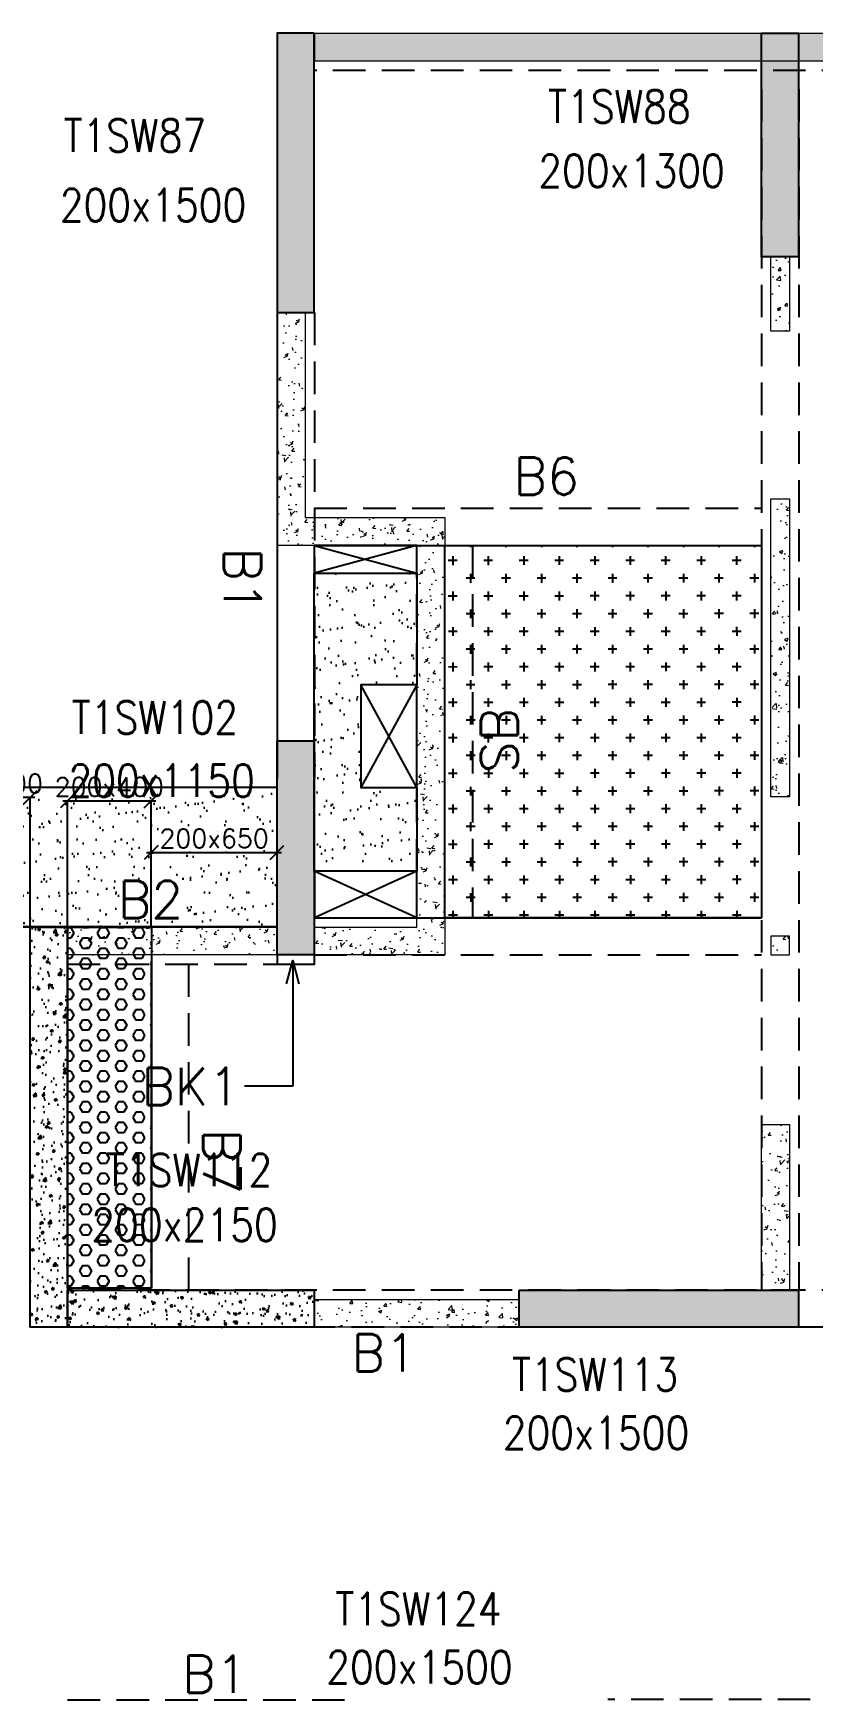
# Model space of a CAD drawing. Header units: millimetres. Extents: x 1078357 to 2594950, y -4969473 to -4636555.
# Drawn here: x 2113227 to 2117410, y -4665859 to -4656909 of the extents above; entities that cross this region are included whole.
import ezdxf

# ---------------------------------------------------------------- set-up
doc = ezdxf.new("R2010")
doc.units = ezdxf.units.MM
doc.header["$PDMODE"] = 35
for name, pattern in [('CONTINOUS', [0]), ('HIDDEN', [0.375, 0.25, -0.125]), ('New Retail block$0$CONTINOUS', [0])]:
    doc.linetypes.add(name, pattern=pattern)
doc.layers.get('0').update_dxf_attribs({"lineweight": 0})
doc.layers.get('Defpoints').update_dxf_attribs({"lineweight": 0})
for name, color, linetype, lineweight in [('A-_ANOTDIMA_D-', 6, 'Continuous', 13), ('COL. NO.', 30, 'Continuous', 25), ('COL. SIZE', 7, 'Continuous', 25), ('DIM', 9, 'Continuous', 25), ('HATCH', 8, 'Continuous', 30), ('RCC UPSTAND', 43, 'Continuous', 30), ('S-NON STR RCC WALL', 8, 'Continuous', 0)]:
    doc.layers.add(name, color=color, linetype=linetype, lineweight=lineweight)
for name, color, linetype in [('B-200x325', 201, 'HIDDEN'), ('B-200x375', 41, 'HIDDEN'), ('B-200x650', 241, 'HIDDEN'), ('B-300xSLAB THK.', 151, 'Continuous'), ('BK1-200x650', 241, 'HIDDEN'), ('DC BEAM NO.', 7, 'Continuous'), ('DROP SLAB', 8, 'Continuous'), ('NON STR. RCC WALL', 6, 'Continuous'), ('S-COLUMN_SHEAR WALL', 1, 'Continuous'), ('S-PROJECTION', 54, 'New Retail block$0$CONTINOUS'), ('SLAB FOLD', 8, 'Continuous')]:
    doc.layers.add(name, color=color, linetype=linetype)
doc.styles.add('Roman', font='romans')
doc.styles.add('ROMANS', font='romans.shx', dxfattribs={"width": 0.85})
doc.dimstyles.new('HARESH', dxfattribs={"dimtxt": 150, "dimasz": 75, "dimexe": 0, "dimexo": 0, "dimgap": 25, "dimtad": 1, "dimdec": 0, "dimdsep": 46, "dimtxsty": 'Roman', "dimblk": 'OBLIQUE', "dimcen": 225, "dimdle": 25, "dimclrd": 2, "dimclre": 2, "dimclrt": 7, "dimadec": 8, "dimazin": 1, "dimtfac": 1, "dimtdec": 0, "dimtmove": 0, "dimatfit": 0, "dimfxl": 1, "dimlwd": -1, "dimlwe": -1, "dimarcsym": 0})
pattern_1 = [(50, (-4290485.55, 23160377.68), (182.184669, -15.9390855), [19.05, -209.55]), (355, (-4290485.55, 23160377.68), (-35.2434214, 191.0568452), [15.24, -167.6405842]), (100.4514447, (-4290470.37, 23160376.35), (146.9412471, 175.1177519), [16.1900088, -178.0902446]), (46.1842, (-4290485.55, 23160428.48), (271.0790409, -42.042328), [28.575, -314.325]), (96.6355576, (-4290462.96, 23160424.97), (237.404134, 247.4261246), [24.2850231, -267.1356082]), (351.1841512, (-4290485.55, 23160428.48), (237.404134, 247.4261246), [22.859967, -251.459732]), (21, (-4290460.15, 23160415.78), (151.6143913, -102.2651982), [19.05, -209.55]), (326, (-4290460.15, 23160415.78), (61.8020283, 184.1879661), [15.24, -167.64]), (71.451445, (-4290447.52, 23160407.26), (213.4164193, 81.9227689), [16.1900088, -178.0899376]), (37.5, (-4290485.55, 23160377.68), (3.08860325, 84.55503887), [0, -165.608, 0, -170.18, 0, -168.275]), (7.5, (-4290485.55, 23160377.68), (66.8196625, 100.18057482), [0, -97.028, 0, -161.798, 0, -64.135]), (327.5, (-4290542.194, 23160377.68), (135.59059517, -5.728744), [0, -63.5, 0, -198.12, 0, -262.89]), (317.5, (-4290567.59, 23160377.68), (148.1291814, 25.42649103), [0, -82.55, 0, -131.572, 0, -186.69])]

# ---------------------------------------------------------------- blocks, each defined once
blk = doc.blocks.new('_Oblique')
at = {"color": 0, "linetype": 'ByBlock', "lineweight": -2}
blk.add_line((-0.5, -0.5), (0.5, 0.5), dxfattribs=at)
blk = doc.blocks.new('*D1560')
at = {"layer": 'Defpoints', "color": 0, "ltscale": 700, "transparency": 16777216}
for p in [(2112759.6, -4661013.9), (2112759.6, -4661709, 0), (2113209.7, -4661709, 0)]:
    blk.add_point(p, dxfattribs=at)
at = {"layer": 'DIM', "color": 2, "ltscale": 700, "transparency": 16777216}
for p, q in [((2113234.7, -4661013.9), (2112734.6, -4661013.9)), ((2112759.6, -4661709), (2112759.6, -4661013.9)), ((2113209.7, -4661709), (2113209.7, -4661013.9))]:
    blk.add_line(p, q, dxfattribs=at)
at = {"layer": 'DIM', "color": 2, "ltscale": 700, "transparency": 16777216, "xscale": 75, "yscale": 75, "zscale": 75, "rotation": 180}
blk.add_blockref('_Oblique', (2112759.6, -4661013.9), dxfattribs=at)
at = {"layer": 'DIM', "color": 2, "ltscale": 700, "transparency": 16777216, "xscale": 75, "yscale": 75, "zscale": 75}
blk.add_blockref('_Oblique', (2113209.7, -4661013.9), dxfattribs=at)
at = {"layer": 'DIM', "color": 7, "ltscale": 700, "transparency": 16777216, "insert": (2112984.7, -4660938.9), "char_height": 150, "attachment_point": 5, "style": 'Roman'}
blk.add_mtext('{\\H0.666667x;200x400}', dxfattribs=at)
blk = doc.blocks.new('*D1562')
at = {"layer": 'Defpoints', "color": 0, "ltscale": 700, "transparency": 16777216}
for p in [(2113859.9, -4661032.2), (2113409.8, -4661709, 0), (2113859.9, -4661708.9, 0)]:
    blk.add_point(p, dxfattribs=at)
at = {"layer": 'DIM', "color": 2, "ltscale": 700, "transparency": 16777216}
for p, q in [((2113384.8, -4661032.2), (2113884.9, -4661032.2)), ((2113409.8, -4661709), (2113409.8, -4661032.2)), ((2113859.9, -4661708.9), (2113859.9, -4661032.2))]:
    blk.add_line(p, q, dxfattribs=at)
at = {"layer": 'DIM', "color": 2, "ltscale": 700, "transparency": 16777216, "xscale": 75, "yscale": 75, "zscale": 75, "rotation": 180}
blk.add_blockref('_Oblique', (2113409.8, -4661032.2), dxfattribs=at)
at = {"layer": 'DIM', "color": 2, "ltscale": 700, "transparency": 16777216, "xscale": 75, "yscale": 75, "zscale": 75}
blk.add_blockref('_Oblique', (2113859.9, -4661032.2), dxfattribs=at)
at = {"layer": 'DIM', "color": 7, "ltscale": 700, "transparency": 16777216, "insert": (2113634.8, -4660957.2), "char_height": 150, "attachment_point": 5, "style": 'Roman'}
blk.add_mtext('{\\H0.666667x;200x400}', dxfattribs=at)
blk = doc.blocks.new('*D1563')
at = {"layer": 'Defpoints', "color": 0, "ltscale": 700, "transparency": 16777216}
for p in [(2114534.8, -4661308.9), (2113859.9, -4661708.9, 0), (2114534.8, -4661708.9, 0)]:
    blk.add_point(p, dxfattribs=at)
at = {"layer": 'DIM', "color": 2, "ltscale": 700, "transparency": 16777216}
for p, q in [((2113834.9, -4661308.9), (2114559.8, -4661308.9)), ((2113859.9, -4661708.9), (2113859.9, -4661308.9)), ((2114534.8, -4661708.9), (2114534.8, -4661308.9))]:
    blk.add_line(p, q, dxfattribs=at)
at = {"layer": 'DIM', "color": 2, "ltscale": 700, "transparency": 16777216, "xscale": 75, "yscale": 75, "zscale": 75, "rotation": 180}
blk.add_blockref('_Oblique', (2113859.9, -4661308.9), dxfattribs=at)
at = {"layer": 'DIM', "color": 2, "ltscale": 700, "transparency": 16777216, "xscale": 75, "yscale": 75, "zscale": 75}
blk.add_blockref('_Oblique', (2114534.8, -4661308.9), dxfattribs=at)
at = {"layer": 'DIM', "color": 7, "ltscale": 700, "transparency": 16777216, "insert": (2114197.3, -4661233.9), "char_height": 150, "attachment_point": 5, "style": 'Roman'}
blk.add_mtext('{\\H0.666667x;200x650}', dxfattribs=at)
blk = doc.blocks.new('G$CD63B60BD')
at = {"layer": 'COL. NO.', "linetype": 'Continuous', "style": 'ROMANS', "width": 0.85}
for s, p in [('T1SW88', (67080.2, 15419.6, -320.4)), ('T1SW87', (64479, 15264.1, -320.4)), ('T1SW102', (64523.1, 12138.2, -320.4)), ('T1SW112', (64706.5, 9707.5, -320.4)), ('T1SW113', (66886, 8609.2, -320.4)), ('T1SW124', (65938.2, 7350.6, -320.4))]:
    blk.add_text(s, height=175, dxfattribs=at).set_placement(p)
at = {"layer": 'COL. SIZE', "linetype": 'Continuous', "style": 'ROMANS', "width": 0.85}
for s, p in [('200x1300', (67027.6, 15073.8, -320.4)), ('200x1500', (64458.9, 14890, -320.4)), ('200x1150', (64505.2, 11798.6, -320.4)), ('200x2150', (64628, 9412.9, -320.4)), ('200x1500', (66836.9, 8295.7, -320.4)), ('200x1500', (65889, 7037.1, -320.4))]:
    blk.add_text(s, height=175, dxfattribs=at).set_placement(p)

msp = doc.modelspace()

# ---------------------------------------------------------------- hatches: boundary and pattern name
at = {"layer": 'DROP SLAB'}
h = msp.add_hatch(dxfattribs=at)
h.set_pattern_fill('CROSS', color=8, scale=15, angle=179.96921)
h.set_pattern_definition([(180.03079016, (-1215506.8, 9380796.94), (-95.1987999, -95.3011726), [47.625, -142.875]), (270.03079016, (-1215530.63, 9380820.74), (95.3011726, -95.1987999), [47.625, -142.875])])
h.paths.add_polyline_path([(2115434.9, -4659659.8), (2117134.9, -4659659.8), (2117134.9, -4661659.6), (2115434.9, -4661659.6)])
at = {"layer": 'HATCH'}
h = msp.add_hatch(dxfattribs=at)
h.set_pattern_fill('AR-SAND', color=8, scale=3, angle=179.97015)
h.set_pattern_definition([(37.47015413, (-2920147.9, 18698699.08), (-4.72361136, 146.8264517), [0, -115.824, 0, -129.54, 0, -123.825]), (7.4701541, (-2920147.9, 18698699.08), (134.9689868, 214.9772528), [0, -62.484, 0, -104.394, 0, -40.005]), (327.4701541, (-2920241.62, 18698699.13), (237.2979035, 0.3075449), [0, -38.1, 0, -137.16, 0, -179.07]), (317.4701541, (-2920241.62, 18698699.13), (229.1017424, 66.759465), [0, -19.05, 0, -89.916, 0, -102.87])])
h.paths.add_polyline_path([(2114735.1, -4659809.5), (2115285.1, -4659809.5), (2115285.1, -4660409.6), (2114985.1, -4660409.6), (2114985.1, -4660959.5), (2115285.1, -4660959.5), (2115285.1, -4661409.5), (2114735.1, -4661409.5)])
h = msp.add_hatch(dxfattribs=at)
h.set_pattern_fill('AR-SAND', color=8, scale=3, angle=179.97015)
h.set_pattern_definition([(37.4701541, (-1935823.01, 14014679.97), (-4.72361136, 146.8264517), [0, -115.824, 0, -129.54, 0, -123.825]), (7.4701541, (-1935823.01, 14014679.97), (134.9689868, 214.9772528), [0, -62.484, 0, -104.394, 0, -40.005]), (327.4701541, (-1935916.74, 14014680.02), (237.2979035, 0.3075449), [0, -38.1, 0, -137.16, 0, -179.07]), (317.4701541, (-1935916.74, 14014680.02), (229.1017424, 66.759465), [0, -19.05, 0, -89.916, 0, -102.87])])
h.paths.add_polyline_path([(2114535.2, -4660959.4), (2112085.2, -4660959.4), (2112085.2, -4661709.4), (2114535.2, -4661709.4)])
h = msp.add_hatch(dxfattribs=at)
h.set_pattern_fill('AR-SAND', color=8, scale=3, angle=179.97015)
h.set_pattern_definition([(37.4701541, (-1935822.92, 14014679.97), (-4.72361136, 146.8264517), [0, -115.824, 0, -129.54, 0, -123.825]), (7.4701541, (-1935822.92, 14014679.97), (134.9689868, 214.9772528), [0, -62.484, 0, -104.394, 0, -40.005]), (327.4701541, (-1935916.64, 14014680.02), (237.2979035, 0.3075449), [0, -38.1, 0, -137.16, 0, -179.07]), (317.4701541, (-1935916.64, 14014680.02), (229.1017424, 66.759465), [0, -19.05, 0, -89.916, 0, -102.87])])
h.paths.add_polyline_path([(2114535.3, -4661109.5), (2112085.3, -4661109.5), (2112085.3, -4661709.4), (2114535.3, -4661709.4)])
at = {"layer": 'RCC UPSTAND'}
h = msp.add_hatch(dxfattribs=at)
h.set_pattern_fill('AR-CONC', color=8, scale=20, angle=360)
h.set_pattern_definition([(50, (-424009.57, -1453334.53), (143.4520365, -12.550427), [15, -165]), (355, (-424009.57, -1453334.53), (-27.7502667, 150.438427), [12, -132]), (100.4514445, (-423997.61, -1453335.58), (115.7017693, 137.887998), [12.7480384, -140.2284224]), (46.1842, (-424009.57, -1453294.53), (213.448266, -33.103856), [22.5, -247.5]), (96.6356355, (-423991.78, -1453297.29), (186.932389, 194.82372), [19.122068, -210.342752]), (351.184164, (-424009.57, -1453294.53), (186.932389, 194.82372), [18, -198]), (21, (-423989.57, -1453304.53), (119.3814104, -80.523778), [15, -165]), (326, (-423989.57, -1453304.53), (48.6630664, 145.030009), [12, -132]), (71.4514447, (-423979.62, -1453311.24), (168.0444753, 64.5062306), [12.748038, -140.2284224]), (37.5, (-424009.57, -1453334.53), (2.43197106, 66.57877077), [0, -130.4, 0, -134, 0, -132.5]), (7.5, (-424009.57, -1453334.53), (52.6139075, 78.8823424), [0, -76.4, 0, -127.4, 0, -50.5]), (327.5, (-424054.17, -1453334.53), (106.7644872, -4.51097435), [0, -50, 0, -156, 0, -207]), (317.5, (-424074.17, -1453334.53), (116.6372339, 20.0209965), [0, -65, 0, -103.6, 0, -147])])
h.paths.add_polyline_path([(2113409.9, -4663859.5), (2113209.9, -4663859.5), (2113209.9, -4661709.5), (2113409.9, -4661709.5)])
h = msp.add_hatch(dxfattribs=at)
h.set_pattern_fill('AR-CONC', color=8, scale=20, angle=90)
h.set_pattern_definition([(140, (-1094965.07, -7201079.05), (12.550427, 143.4520365), [15, -165]), (85, (-1094965.07, -7201079.05), (-150.438427, -27.7502667), [12, -132]), (190.4514445, (-1094964.02, -7201067.1), (-137.887998, 115.7017693), [12.7480384, -140.2284224]), (136.1842, (-1095005.07, -7201079.05), (33.103856, 213.448266), [22.5, -247.5]), (186.6356355, (-1095002.3, -7201061.27), (-194.82372, 186.932389), [19.122068, -210.342752]), (81.184164, (-1095005.07, -7201079.05), (-194.82372, 186.932389), [18, -198]), (111, (-1094995.07, -7201059.05), (80.523778, 119.3814104), [15, -165]), (56, (-1094995.07, -7201059.05), (-145.030009, 48.6630664), [12, -132]), (161.4514447, (-1094988.36, -7201049.1), (-64.5062306, 168.0444753), [12.748038, -140.2284224]), (127.5, (-1094965.066, -7201079.053), (-66.57877077, 2.43197106), [0, -130.4, 0, -134, 0, -132.5]), (97.5, (-1094965.066, -7201079.05), (-78.8823424, 52.6139075), [0, -76.4, 0, -127.4, 0, -50.5]), (57.5, (-1094965.066, -7201123.653), (4.51097435, 106.7644872), [0, -50, 0, -156, 0, -207]), (47.5, (-1094965.07, -7201143.65), (-20.0209965, 116.6372339), [0, -65, 0, -103.6, 0, -147])])
h.paths.add_polyline_path([(2114734.9, -4663659.5), (2114734.9, -4663859.5), (2113409.9, -4663859.5), (2113409.9, -4663659.6)])
at = {"layer": 'S-COLUMN_SHEAR WALL', "lineweight": 25, "extrusion": (1.00316e-06, 1.91639e-11, 1)}
h = msp.add_hatch(color=1, dxfattribs=at)
h.dxf.hatch_style = 1
h.paths.add_polyline_path([(2114734.9, -4656909.5), (2114534.9, -4656909.5), (2114534.9, -4658409.5), (2114734.9, -4658409.5)])
at = {"layer": 'S-COLUMN_SHEAR WALL', "lineweight": 25}
h = msp.add_hatch(color=1, dxfattribs=at)
h.dxf.hatch_style = 1
h.paths.add_polyline_path([(2117134.9, -4658109.6), (2117334.9, -4658109.6), (2117334.9, -4656909.5), (2117134.9, -4656909.5)])
at = {"layer": 'S-COLUMN_SHEAR WALL', "lineweight": 25, "extrusion": (1.00316e-06, 1.91639e-11, 1)}
h = msp.add_hatch(color=1, dxfattribs=at)
h.dxf.hatch_style = 1
h.paths.add_polyline_path([(2114734.9, -4661859.5), (2114534.9, -4661859.5), (2114534.9, -4660709.5), (2114734.9, -4660709.5)])
at = {"layer": 'S-COLUMN_SHEAR WALL', "lineweight": 25}
h = msp.add_hatch(color=1, dxfattribs=at)
h.dxf.hatch_style = 1
h.paths.add_polyline_path([(2115834.9, -4663659.5), (2117334.9, -4663659.5), (2117334.9, -4663859.5), (2115834.9, -4663859.5)])
at = {"layer": 'S-NON STR RCC WALL'}
h = msp.add_hatch(dxfattribs=at)
h.set_pattern_fill('AR-CONC', color=256, angle=180)
h.set_pattern_definition([(50, (-3193260.84, 18476358.49), (182.184669, -15.9390855), [19.05, -209.55]), (355, (-3193260.84, 18476358.5), (-35.2434214, 191.0568452), [15.24, -167.6405842]), (100.4514447, (-3193245.65, 18476357.16), (146.9412471, 175.1177519), [16.1900088, -178.0902446]), (46.1842, (-3193260.84, 18476409.3), (271.0790409, -42.042328), [28.575, -314.325]), (96.6355576, (-3193238.25, 18476405.8), (237.404134, 247.4261246), [24.285023, -267.135608]), (351.1841512, (-3193260.84, 18476409.3), (237.404134, 247.4261246), [22.859967, -251.459732]), (21, (-3193235.44, 18476396.59), (151.6143913, -102.2651982), [19.05, -209.55]), (326, (-3193235.44, 18476396.6), (61.8020283, 184.1879661), [15.24, -167.64]), (71.451445, (-3193222.8, 18476388.07), (213.4164193, 81.9227689), [16.1900088, -178.0899376]), (37.5, (-3193260.836, 18476358.49), (3.08860325, 84.55503887), [0, -165.608, 0, -170.18, 0, -168.275]), (7.5, (-3193260.84, 18476358.49), (66.8196625, 100.18057482), [0, -97.028, 0, -161.798, 0, -64.135]), (327.5, (-3193317.48, 18476358.49), (135.59059517, -5.728744), [0, -63.5, 0, -198.12, 0, -262.89]), (317.5, (-3193342.88, 18476358.49), (148.1291814, 25.42649103), [0, -82.55, 0, -131.572, 0, -186.69])])
h.paths.add_polyline_path([(2124610.3, -4656909.5), (2124935.3, -4656909.5), (2124935.3, -4657059.5), (2124610.3, -4657059.5)])
h.paths.add_polyline_path([(2122810.3, -4656909.5), (2124610.3, -4656909.5), (2124610.3, -4657059.5), (2122810.3, -4657059.5)])
h.paths.add_polyline_path([(2116860.3, -4656909.6), (2117610.3, -4656909.6), (2117610.3, -4657059.5), (2116860.3, -4657059.5)])
h.paths.add_polyline_path([(2117610.3, -4656909.5), (2119410.3, -4656909.5), (2119410.3, -4657059.5), (2117610.3, -4657059.5)])
h.paths.add_polyline_path([(2122060.3, -4656909.5), (2122810.3, -4656909.5), (2122810.3, -4657059.5), (2122060.3, -4657059.5)])
h.paths.add_polyline_path([(2120260.3, -4656909.5), (2122060.3, -4656909.5), (2122060.3, -4657059.5), (2120260.3, -4657059.5)])
h.paths.add_polyline_path([(2114738.3, -4656909.5), (2115060.3, -4656909.5), (2115060.3, -4657059.5), (2114738.3, -4657059.5)])
h.paths.add_polyline_path([(2119410.3, -4656909.5), (2119735.3, -4656909.5), (2119735.3, -4657059.5), (2119410.3, -4657059.5)])
h.paths.add_polyline_path([(2119935.3, -4656909.5), (2120260.3, -4656909.5), (2120260.3, -4657059.5), (2119935.3, -4657059.5)])
h.paths.add_polyline_path([(2115060.3, -4656909.5), (2116860.3, -4656909.5), (2116860.3, -4657059.5), (2115060.3, -4657059.5)])
h = msp.add_hatch(dxfattribs=at)
h.set_pattern_fill('AR-CONC', color=256, angle=180)
h.set_pattern_definition([(50, (2117248.17, -4843902.48), (182.18467, -15.93909), [19.05, -209.55]), (355, (2117248.17, -4843902.48), (-35.24342, 191.05685), [15.24, -167.64058]), (100.45144, (2117263.35, -4843903.81), (146.94125, 175.11775), [16.19, -178.09024]), (46.1842, (2117248.17, -4843851.68), (271.07904, -42.04233), [28.575, -314.325]), (96.63556, (2117270.76, -4843855.19), (237.40413, 247.42612), [24.28502, -267.1356]), (351.18415, (2117248.17, -4843851.68), (237.40413, 247.42612), [22.85997, -251.45973]), (21, (2117273.57, -4843864.38), (151.61439, -102.2652), [19.05, -209.55]), (326, (2117273.57, -4843864.38), (61.80203, 184.18797), [15.24, -167.64]), (71.45144, (2117286.2, -4843872.9), (213.41642, 81.92277), [16.19, -178.08994]), (37.5, (2117248.17, -4843902.48), (3.088603, 84.55504), [0, -165.608, 0, -170.18, 0, -168.275]), (7.5, (2117248.17, -4843902.48), (66.819663, 100.180575), [0, -97.028, 0, -161.798, 0, -64.135]), (327.5, (2117191.525, -4843902.48), (135.590595, -5.728744), [0, -63.5, 0, -198.12, 0, -262.89]), (317.5, (2117166.12, -4843902.48), (148.12918, 25.42649), [0, -82.55, 0, -131.572, 0, -186.69])])
h.paths.add_polyline_path([(2117185.4, -4658109.5), (2117285.4, -4658109.5), (2117285.3, -4658509.5), (2117185.3, -4658509.5)])
h = msp.add_hatch(dxfattribs=at)
h.set_pattern_fill('AR-CONC', color=256, angle=180)
h.set_pattern_definition(pattern_1)
h.paths.add_polyline_path([(2115435.3, -4659509.5), (2115435.3, -4661859.5), (2114735.3, -4661859.5), (2114735.3, -4661709.5), (2115285.3, -4661709.5), (2115285.3, -4659659.5), (2114535.3, -4659659.5), (2114535.3, -4658409.4), (2114685.3, -4658409.4), (2114685.3, -4659509.5)])
h = msp.add_hatch(dxfattribs=at)
h.set_pattern_fill('AR-CONC', color=256, angle=180)
h.set_pattern_definition([(50, (3214472.88, -9527921.67), (182.184669, -15.9390855), [19.05, -209.55]), (355, (3214472.88, -9527921.67), (-35.2434214, 191.056845), [15.24, -167.640584]), (100.4514447, (3214488.06, -9527923), (146.941247, 175.117752), [16.190009, -178.0902446]), (46.1842, (3214472.88, -9527870.87), (271.079041, -42.042328), [28.575, -314.325]), (96.6355576, (3214495.47, -9527874.37), (237.404134, 247.426125), [24.285023, -267.135608]), (351.184151, (3214472.88, -9527870.87), (237.404134, 247.426125), [22.859967, -251.459732]), (21, (3214498.28, -9527883.57), (151.6143913, -102.265198), [19.05, -209.55]), (326, (3214498.28, -9527883.57), (61.802028, 184.187966), [15.24, -167.64]), (71.451445, (3214510.92, -9527892.09), (213.416419, 81.922769), [16.190009, -178.0899376]), (37.5, (3214472.88, -9527921.67), (3.08860325, 84.5550389), [0, -165.608, 0, -170.18, 0, -168.275]), (7.5, (3214472.88, -9527921.67), (66.8196625, 100.1805748), [0, -97.028, 0, -161.798, 0, -64.135]), (327.5, (3214416.24, -9527921.67), (135.5905952, -5.728744), [0, -63.5, 0, -198.12, 0, -262.89]), (317.5, (3214390.84, -9527921.67), (148.1291814, 25.426491), [0, -82.55, 0, -131.572, 0, -186.69])])
h.paths.add_polyline_path([(2117185.3, -4659409.5), (2117285.3, -4659409.5), (2117285.3, -4661009.5), (2117185.3, -4661009.5)])
h = msp.add_hatch(dxfattribs=at)
h.set_pattern_fill('AR-CONC', color=256, angle=180)
h.set_pattern_definition(pattern_1)
h.paths.add_polyline_path([(2113410.3, -4661709.5), (2114535.3, -4661709.5), (2114535.3, -4661859.5), (2113410.3, -4661859.5)])
h = msp.add_hatch(dxfattribs=at)
h.set_pattern_fill('AR-CONC', color=256, angle=180)
h.set_pattern_definition([(50, (3214459.67, -9529286.33), (182.184669, -15.9390855), [19.05, -209.55]), (355, (3214459.67, -9529286.33), (-35.2434214, 191.056845), [15.24, -167.640584]), (100.4514447, (3214474.85, -9529287.66), (146.941247, 175.117752), [16.190009, -178.0902446]), (46.1842, (3214459.67, -9529235.53), (271.079041, -42.042328), [28.575, -314.325]), (96.6355576, (3214482.26, -9529239.04), (237.404134, 247.426125), [24.285023, -267.135608]), (351.184151, (3214459.67, -9529235.53), (237.404134, 247.426125), [22.859967, -251.459732]), (21, (3214485.07, -9529248.23), (151.6143913, -102.265198), [19.05, -209.55]), (326, (3214485.07, -9529248.23), (61.802028, 184.187966), [15.24, -167.64]), (71.451445, (3214497.7, -9529256.76), (213.416419, 81.922769), [16.190009, -178.0899376]), (37.5, (3214459.67, -9529286.333), (3.08860325, 84.5550389), [0, -165.608, 0, -170.18, 0, -168.275]), (7.5, (3214459.67, -9529286.33), (66.8196625, 100.1805748), [0, -97.028, 0, -161.798, 0, -64.135]), (327.5, (3214403.027, -9529286.333), (135.5905952, -5.728744), [0, -63.5, 0, -198.12, 0, -262.89]), (317.5, (3214377.63, -9529286.33), (148.1291814, 25.426491), [0, -82.55, 0, -131.572, 0, -186.69])])
h.paths.add_polyline_path([(2117185.3, -4661859.5), (2117285.3, -4661859.5), (2117285.3, -4661759.5), (2117185.3, -4661759.5)])
h = msp.add_hatch(dxfattribs=at)
h.set_pattern_fill('AR-CONC', color=256, angle=180)
h.set_pattern_definition([(50, (-5334400.02, 27844396.86), (182.184669, -15.93908554), [19.05, -209.55]), (355, (-5334400.02, 27844396.86), (-35.2434214, 191.0568452), [15.24, -167.6405842]), (100.4514447, (-5334384.84, 27844395.53), (146.9412471, 175.1177519), [16.1900088, -178.0902446]), (46.1842, (-5334400.02, 27844447.66), (271.0790409, -42.042328), [28.575, -314.325]), (96.6355576, (-5334377.43, 27844444.15), (237.404134, 247.4261246), [24.2850231, -267.1356082]), (351.1841512, (-5334400.02, 27844447.66), (237.404134, 247.4261246), [22.859967, -251.459732]), (21, (-5334374.62, 27844434.96), (151.6143913, -102.2651982), [19.05, -209.55]), (326, (-5334374.62, 27844434.96), (61.8020283, 184.1879661), [15.24, -167.64]), (71.451445, (-5334361.99, 27844426.44), (213.4164193, 81.9227689), [16.1900088, -178.0899376]), (37.5, (-5334400.02, 27844396.86), (3.08860325, 84.55503887), [0, -165.608, 0, -170.18, 0, -168.275]), (7.5, (-5334400.02, 27844396.86), (66.8196625, 100.18057482), [0, -97.028, 0, -161.798, 0, -64.135]), (327.5, (-5334456.664, 27844396.86), (135.59059517, -5.72874399), [0, -63.5, 0, -198.12, 0, -262.89]), (317.5, (-5334482.06, 27844396.86), (148.1291814, 25.42649103), [0, -82.55, 0, -131.572, 0, -186.69])])
h.paths.add_polyline_path([(2117135.3, -4662769.5), (2117285.3, -4662769.5), (2117285.3, -4663659.4), (2117135.3, -4663659.4)])
at = {"layer": 'S-NON STR RCC WALL', "ltscale": 700}
h = msp.add_hatch(dxfattribs=at)
h.set_pattern_fill('AR-CONC', color=256)
h.set_pattern_definition([(50, (2070818.55, -4852168.96), (182.18467, -15.93909), [19.05, -209.55]), (355, (2070818.55, -4852168.96), (-35.24342, 191.05685), [15.24, -167.64058]), (100.45144, (2070833.73, -4852170.29), (146.94125, 175.11775), [16.19, -178.09024]), (46.1842, (2070818.55, -4852118.16), (271.07904, -42.04233), [28.575, -314.325]), (96.63556, (2070841.14, -4852121.66), (237.40413, 247.42612), [24.28502, -267.1356]), (351.18415, (2070818.55, -4852118.16), (237.40413, 247.42612), [22.85997, -251.45973]), (21, (2070843.95, -4852130.86), (151.61439, -102.2652), [19.05, -209.55]), (326, (2070843.95, -4852130.86), (61.80203, 184.18797), [15.24, -167.64]), (71.45144, (2070856.58, -4852139.38), (213.41642, 81.92277), [16.19, -178.08994]), (37.5, (2070818.547, -4852168.96), (3.088603, 84.555039), [0, -165.608, 0, -170.18, 0, -168.275]), (7.5, (2070818.55, -4852168.96), (66.819663, 100.180575), [0, -97.028, 0, -161.798, 0, -64.135]), (327.5, (2070761.905, -4852168.96), (135.590595, -5.728744), [0, -63.5, 0, -198.12, 0, -262.89]), (317.5, (2070736.5, -4852168.96), (148.12918, 25.42649), [0, -82.55, 0, -131.572, 0, -186.69])])
h.paths.add_polyline_path([(2115835.1, -4663859.4), (2114735.1, -4663859.4), (2114735.1, -4663709.5), (2115835.1, -4663709.5)])
at = {"layer": 'SLAB FOLD', "ltscale": 1000}
h = msp.add_hatch(dxfattribs=at)
h.set_pattern_fill('HEX', color=8, scale=10, angle=180)
h.set_pattern_definition([(180, (2051610.09, -4474904.467), (-7e-15, -54.992613), [31.75, -63.5]), (300, (2051610.09, -4474904.467), (47.625, 27.496307), [31.75, -63.5]), (240, (2051578.34, -4474904.467), (47.625, -27.496307), [31.75, -63.5])])
h.paths.add_polyline_path([(2113410.5, -4663648.9), (2113860.5, -4663648.9), (2113860.5, -4661709.5), (2113410.5, -4661709.5)])

# ---------------------------------------------------------------- linework, layer by layer
at = {"layer": 'B-200x325', "ltscale": 700}
for p, q in [((2114734.9, -4659459.8, 0), (2117134.9, -4659459.8, 0)), ((2114735, -4661859.6, 0), (2117134.9, -4661859.6, 0))]:
    msp.add_line(p, q, dxfattribs=at)
at = {"layer": 'B-200x325', "linetype": 'Continuous', "ltscale": 700}
for p, q in [((2114734.9, -4659659.8, 0), (2117134.9, -4659659.8, 0)), ((2114735, -4661659.6, 0), (2117134.9, -4661659.6, 0))]:
    msp.add_line(p, q, dxfattribs=at)
at = {"layer": 'B-200x375', "linetype": 'Continuous', "ltscale": 700}
msp.add_line((2113860, -4661909.6, 0), (2113860, -4663648.9, 0), dxfattribs=at)
at = {"layer": 'B-200x375', "ltscale": 700}
msp.add_line((2114060, -4661909.6, 0), (2114060, -4663659.6, 0), dxfattribs=at)
at = {"layer": 'B-200x650', "linetype": 'HIDDEN', "ltscale": 700}
for p, q in [((2119735.3, -4657109.5, 0), (2114735.3, -4657109.5, 0)), ((2117135.3, -4657209.5, 0), (2117135.3, -4663659.4, 0)), ((2117335.3, -4657209.5, 0), (2117335.3, -4663659.4, 0)), ((2114735.3, -4658409.4, 0), (2114735.3, -4660909.5, 0)), ((2113410.3, -4661909.4, 0), (2114535.3, -4661909.4, 0)), ((2119735.3, -4663659.4, 0), (2113410.1, -4663659.4, 0)), ((2125610.1, -4663859.4, 0), (2113410.1, -4663859.4, 0)), ((2113410.3, -4665859.5, 0), (2114910.3, -4665859.5, 0)), ((2120810.3, -4665859.4, 0), (2116310.3, -4665859.4, 0))]:
    msp.add_line(p, q, dxfattribs=at)
at = {"layer": 'B-200x650', "linetype": 'CONTINOUS', "ltscale": 700}
for p, q in [((2114535.3, -4658409.4, 0), (2114535.3, -4660909.5, 0)), ((2114535.3, -4661709.4, 0), (2112085.3, -4661709.4, 0))]:
    msp.add_line(p, q, dxfattribs=at)
at = {"layer": 'B-300xSLAB THK.', "linetype": 'HIDDEN', "ltscale": 700}
for p, q in [((2115283.6, -4659660, 0), (2115283.6, -4661659.8, 0)), ((2115583.6, -4659660, 0), (2115583.6, -4661659.8, 0))]:
    msp.add_line(p, q, dxfattribs=at)
at = {"layer": 'BK1-200x650', "linetype": 'Continuous', "ltscale": 700, "elevation": 0}
msp.add_lwpolyline([(2114735.4, -4661859.6), (2114535.4, -4661859.6), (2114535.4, -4661909.7), (2114735.4, -4661909.7)], close=True, dxfattribs=at)
at = {"layer": 'DROP SLAB', "color": 3, "linetype": 'CONTINOUS', "ltscale": 500}
for p, q in [((2114735.1, -4659659.5, 0), (2115285.1, -4659809.5, 0)), ((2115284.3, -4659659.8, 0), (2114735.1, -4659809.5, 0)), ((2115285.1, -4660409.5, 0), (2114985.1, -4660959.5, 0)), ((2115285.1, -4660959.5, 0), (2114985.1, -4660409.5, 0)), ((2115285.1, -4661659.6, 0), (2114735.1, -4661409.5, 0)), ((2115285.1, -4661409.5, 0), (2114735.2, -4661659.6, 0))]:
    msp.add_line(p, q, dxfattribs=at)
at = {"layer": 'DROP SLAB', "color": 3, "linetype": 'CONTINOUS', "ltscale": 500, "elevation": 0}
for points in [[(2115285.1, -4659659.8), (2114735.1, -4659659.8), (2114735.1, -4659809.5), (2115285.1, -4659809.5)], [(2115434.9, -4659659.8), (2117134.9, -4659659.8), (2117134.9, -4661659.6), (2115434.9, -4661659.6)], [(2115285.1, -4660409.5), (2114985.1, -4660409.5), (2114985.1, -4660959.5), (2115285.1, -4660959.5)], [(2115285.1, -4661409.5), (2114735.2, -4661409.5), (2114735.2, -4661659.6), (2115285.1, -4661659.6)]]:
    msp.add_lwpolyline(points, close=True, dxfattribs=at)
at = {"layer": 'NON STR. RCC WALL', "elevation": 0}
for points in [[(2113409.9, -4663859.5), (2113209.9, -4663859.5), (2113209.9, -4661709.5), (2113409.9, -4661709.5)], [(2114734.9, -4663659.5), (2114734.9, -4663859.5), (2113409.9, -4663859.5), (2113409.9, -4663659.6)]]:
    msp.add_lwpolyline(points, close=True, dxfattribs=at)
at = {"layer": 'S-COLUMN_SHEAR WALL', "color": 1, "lineweight": 25, "extrusion": (1.00316e-06, 1.91639e-11, 1), "elevation": 2.1}
for points in [[(2114734.9, -4656909.5), (2114534.9, -4656909.5), (2114534.9, -4658409.5), (2114734.9, -4658409.5)], [(2114734.9, -4661859.5), (2114534.9, -4661859.5), (2114534.9, -4660709.5), (2114734.9, -4660709.5)]]:
    msp.add_lwpolyline(points, close=True, dxfattribs=at)
at = {"layer": 'S-COLUMN_SHEAR WALL', "color": 1, "lineweight": 25, "elevation": 0}
for points in [[(2117134.9, -4656909.5), (2117334.9, -4656909.5), (2117334.9, -4658109.6), (2117134.9, -4658109.6)], [(2115834.9, -4663659.5), (2117334.9, -4663659.5), (2117334.9, -4663859.5), (2115834.9, -4663859.5)]]:
    msp.add_lwpolyline(points, close=True, dxfattribs=at)
at = {"layer": 'S-NON STR RCC WALL', "elevation": 0}
for points in [[(2114738.3, -4656909.5), (2119735.3, -4656909.5), (2119735.3, -4657059.5), (2114738.3, -4657059.5)], [(2117185.3, -4658109.5), (2117285.3, -4658109.5), (2117285.3, -4658509.5), (2117185.3, -4658509.5)], [(2115435.3, -4659509.5), (2115435.3, -4661859.5), (2114735.3, -4661859.5), (2114735.3, -4661709.5), (2115285.3, -4661709.5), (2115285.3, -4659659.5), (2114535.3, -4659659.5), (2114535.3, -4658409.4), (2114685.3, -4658409.4), (2114685.3, -4659509.5)], [(2113410.3, -4661709.5), (2114535.3, -4661709.5), (2114535.3, -4661859.5), (2113410.3, -4661859.5)]]:
    msp.add_lwpolyline(points, close=True, dxfattribs=at)
at = {"layer": 'S-NON STR RCC WALL', "ltscale": 700, "elevation": 0}
for points in [[(2117185.3, -4659409.5), (2117285.3, -4659409.5), (2117285.3, -4661009.5), (2117185.3, -4661009.5)], [(2117185.3, -4661859.5), (2117285.3, -4661859.5), (2117285.3, -4661759.5), (2117185.3, -4661759.5)], [(2117135.3, -4662769.5), (2117285.3, -4662769.5), (2117285.3, -4663659.4), (2117135.3, -4663659.4)], [(2115835.1, -4663859.4), (2114735.1, -4663859.4), (2114735.1, -4663709.5), (2115835.1, -4663709.5)]]:
    msp.add_lwpolyline(points, close=True, dxfattribs=at)
at = {"layer": 'S-PROJECTION', "elevation": 0}
msp.add_lwpolyline([(2114535.2, -4660959.4), (2112085.2, -4660959.4), (2112085.2, -4661709.4), (2114535.2, -4661709.4)], close=True, dxfattribs=at)
at = {"layer": 'SLAB FOLD', "color": 8, "ltscale": 1000, "elevation": 0}
msp.add_lwpolyline([(2114735.1, -4659809.5), (2115285.1, -4659809.5), (2115285.1, -4660409.6), (2114985.1, -4660409.6), (2114985.1, -4660959.5), (2115285.1, -4660959.5), (2115285.1, -4661409.5), (2114735.1, -4661409.5), (2114735.1, -4659809.5)], dxfattribs=at)
msp.add_lwpolyline([(2113860.3, -4663648.9), (2113410.1, -4663648.9), (2113410.1, -4661709.5), (2113860.3, -4661709.5)], close=True, dxfattribs=at)

# ---------------------------------------------------------------- block references
at = {"layer": 'A-_ANOTDIMA_D-', "color": 2, "ltscale": 700}
msp.add_blockref('G$CD63B60BD', (2048910, -4672809.5, 0), dxfattribs=at)

# ---------------------------------------------------------------- texts
at = {"layer": 'B-200x325', "linetype": 'Continuous', "ltscale": 700, "style": 'ROMANS'}
msp.add_text('B6', height=200, rotation=359.99866, dxfattribs=at).set_placement((2115804.4, -4659387.7, -2.7))
at = {"layer": 'B-200x375', "linetype": 'Continuous', "ltscale": 700, "style": 'ROMANS'}
msp.add_text('B7', height=200, rotation=269.99866, dxfattribs=at).set_placement((2114138.9, -4662793.2, -2.7))
at = {"layer": 'B-200x650', "linetype": 'HIDDEN', "ltscale": 500, "style": 'ROMANS'}
for rotation, p in [(269.99906, (2114249.3, -4659671.6, -2.7)), (359.99906, (2114933.6, -4664096.6, -2.7)), (0.00094, (2114024.8, -4665822.3, -2.7))]:
    msp.add_text('B1', height=200, rotation=rotation, dxfattribs=at).set_placement(p)
at = {"layer": 'B-300xSLAB THK.', "linetype": 'Continuous', "ltscale": 700, "style": 'ROMANS'}
msp.add_text('SB', height=200, rotation=90.00094, dxfattribs=at).set_placement((2115828.3, -4660884.1, -2.7))
at = {"layer": 'BK1-200x650', "linetype": 'Continuous', "ltscale": 700, "style": 'ROMANS'}
msp.add_text('BK1', height=200, rotation=0.00094, dxfattribs=at).set_placement((2113806.5, -4662665.7, -2.7))
at = {"layer": 'DC BEAM NO.', "linetype": 'Continuous', "ltscale": 500, "style": 'ROMANS'}
msp.add_text('B2', height=200, dxfattribs=at).set_placement((2113679.7, -4661662.3, -2.7))

# ---------------------------------------------------------------- dimensions: what is measured, and where the dimension line sits
at = {"layer": 'DIM', "ltscale": 700}
for base, p1, p2, picture, middle in [((2112759.6, -4661013.9, 0), (2113209.7, -4661709, 0), (2112759.6, -4661709, 0), '*D1560', (2112984.7, -4661013.9, 0)), ((2113859.9, -4661032.2, 0), (2113409.8, -4661709, 0), (2113859.9, -4661708.9, 0), '*D1562', (2113634.8, -4661032.2, 0))]:
    dim = msp.add_linear_dim(base=base, p1=p1, p2=p2, text='{\\H0.666667x;200x400}', dimstyle='HARESH', override={"dimtxsty": 'Roman'}, dxfattribs=at)
    dim.commit()
    dim.dimension.update_dxf_attribs({"geometry": picture, "text_midpoint": middle, "dimtype": 160})
dim = msp.add_linear_dim(base=(2114534.8, -4661308.9, 0), p1=(2113859.9, -4661708.9, 0), p2=(2114534.8, -4661708.9, 0), text='{\\H0.666667x;200x650}', dimstyle='HARESH', override={"dimtxsty": 'Roman', "dimtmove": 1}, dxfattribs=at)
dim.commit()
dim.dimension.update_dxf_attribs({"geometry": '*D1563', "text_midpoint": (2114197.3, -4661233.9, 0)})

# ---------------------------------------------------------------- leaders
at = {"layer": 'BK1-200x650', "linetype": 'Continuous', "ltscale": 700}
msp.add_leader([(2114618.9, -4661889.9, 0), (2114618.9, -4662563.5, 0), (2114360.1, -4662563.5, 0)], dimstyle='HARESH', override={"dimasz": 125, "dimgap": 25, "dimtad": 0, "dimldrblk": 'Open30'}, dxfattribs=at)

doc.saveas('drawing.dxf')
